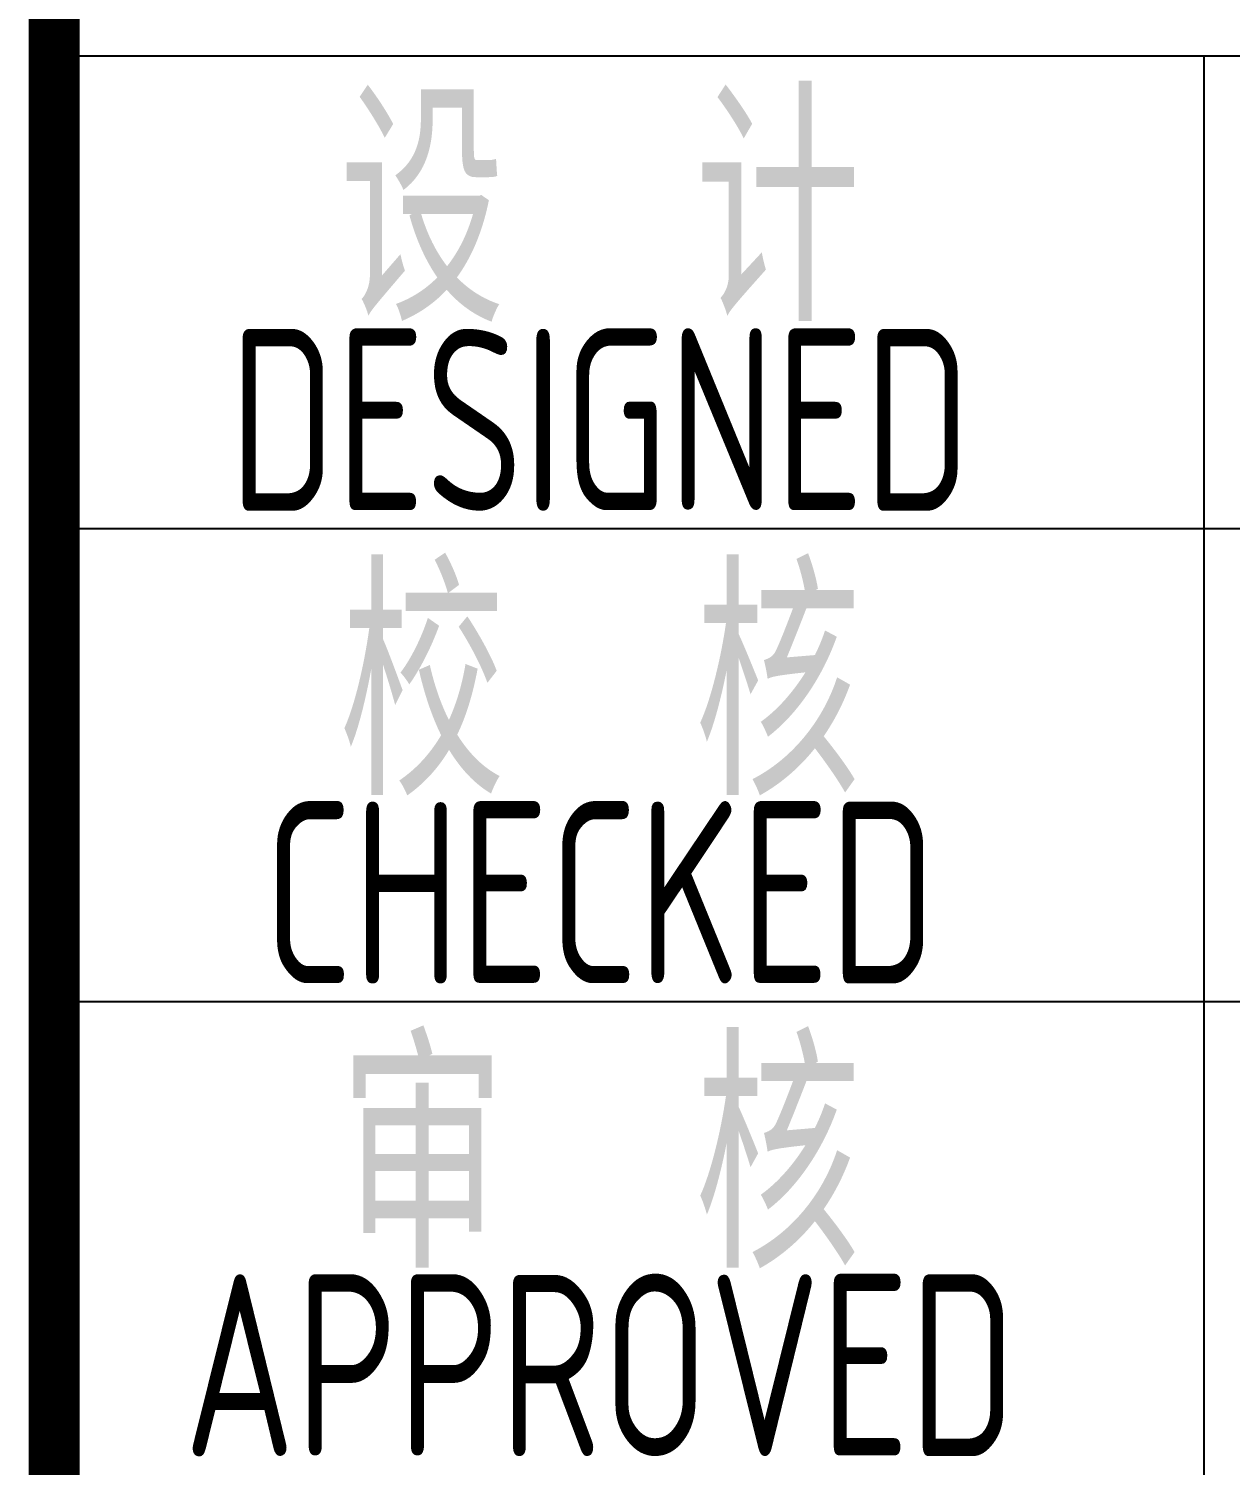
# Model space of a CAD drawing. Extents: x 5904849 to 6011887, y -826029 to -177002.
# Drawn here: x 5937382 to 5938207, y -824373 to -823385 of the extents above; entities that cross this region are included whole.
import ezdxf
from ezdxf.enums import TextEntityAlignment as Align

# ---------------------------------------------------------------- set-up
doc = ezdxf.new("R2010")
doc.units = 0
doc.header["$LTSCALE"] = 1000
doc.header["$MEASUREMENT"] = 0
doc.layers.get('0').update_dxf_attribs({"linetype": 'CONTINUOUS'})
doc.styles.add('AHD', font='sceie.shx', dxfattribs={"width": 0.7, "bigfont": 'sceic.shx'})

msp = doc.modelspace()

# ---------------------------------------------------------------- linework, layer by layer
for p, q in [((5937399.37, -823403.67), (5942899.37, -823403.67)), ((5938189.37, -825028.67), (5938189.37, -823403.67)), ((5938189.37, -825028.67), (5938189.37, -823403.67)), ((5938189.37, -825028.67), (5938189.37, -823403.67)), ((5937399.37, -823728.67), (5940149.37, -823728.67)), ((5937399.37, -824053.67), (5940149.37, -824053.67))]:
    msp.add_line(p, q)
at = {"const_width": 35}
msp.add_lwpolyline([(5937399.37, -822528.67), (5937399.37, -825528.67)], dxfattribs=at)

# ---------------------------------------------------------------- texts
at = {"style": 'AHD', "width": 0.8}
for s, height, p in [('设  计', 150, (5937774.37, -823503.67)), ('设  计', 150, (5937774.37, -823503.67)), ('DESIGNED', 125, (5937774.37, -823653.67)), ('DESIGNED', 125, (5937774.37, -823653.67)), ('校  核', 150, (5937774.37, -823828.67)), ('校  核', 150, (5937774.37, -823828.67)), ('CHECKED', 125, (5937774.37, -823978.67)), ('CHECKED', 125, (5937774.37, -823978.67)), ('审  核', 150, (5937774.37, -824153.67)), ('审  核', 150, (5937774.37, -824153.67)), ('APPROVED', 125, (5937774.37, -824303.67)), ('APPROVED', 125, (5937774.37, -824303.67))]:
    msp.add_text(s, height=height, dxfattribs=at).set_placement(p, align=Align.MIDDLE)

doc.saveas('drawing.dxf')
